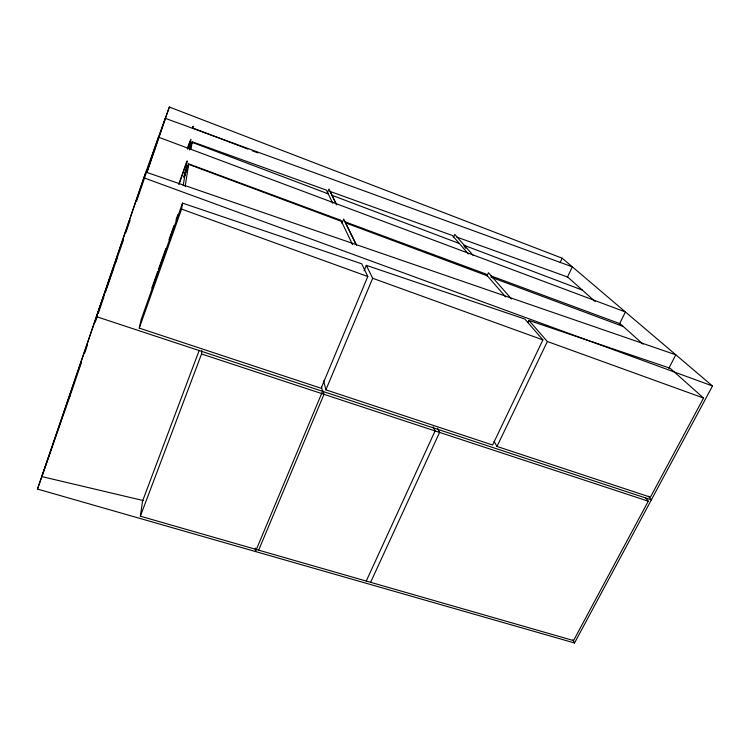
<?xml version="1.0" encoding="UTF-8"?>
<svg xmlns="http://www.w3.org/2000/svg" width="750" height="750" viewBox="0 0 750 750"><rect width="100%" height="100%" fill="white"/><g stroke="black" fill="none" stroke-linecap="round" stroke-linejoin="round"><path stroke-width="1.12" d="M645.403 497.616L648.272 501.188L573.544 640.584L140.363 516.197L201.553 353.981L201.713 350.597M140.363 516.197L142.537 501.159L199.209 350.334M139.256 328.106L181.584 209.091L182.522 203.119L361.725 263.803L367.8 276.506L321.122 388.266L139.256 328.106L141.159 319.603L182.522 203.119M185.128 186.647L188.719 163.903L340.903 220.294L352.538 244.594M190.978 149.616L192.216 141.778L326.475 190.144L332.756 203.259M183.159 185.691L187.303 160.978L179.194 184.012M189.291 149.109L190.959 139.191L187.491 149.062M192.759 128.466L193.144 126.169L192.375 128.372M37.5 489.066L143.831 177.787L169.359 107.025L562.181 258.206L712.5 385.978L574.528 642.975L37.5 489.066L70.303 395.156M69.816 396.553L81.562 362.194M84.591 353.325L87.244 345.562M95.203 322.284L97.097 316.744M98.241 313.416L103.922 296.784M105.816 291.244L117.562 256.884M125.897 232.491L130.069 220.303M136.509 201.459L158.484 137.166L625.416 311.962L619.191 324.544M146.766 172.481L165.281 118.341L572.334 266.831L567.309 277.378M147.094 172.144L169.359 107.025M187.35 148.669L190.05 140.963M113.475 268.294L96.403 316.631L651.366 499.856L648.422 496.238M115.416 262.8L123.563 239.728M189.384 148.987L191.691 142.406M189.497 149.512L192.216 141.778M189.431 150L192.131 142.341L328.266 193.884M178.734 184.294L186.853 161.231M184.941 172.856L186.113 169.537M183.984 176.241L186.319 169.631M184.069 177.084L188.719 163.903M183.994 177.544L188.653 164.353L341.409 221.353M151.809 288.075L157.65 271.613M158.428 269.419L165.834 248.569M168.947 239.794L174.009 225.525M175.959 220.041L177.909 214.556M327.225 193.331L328.941 189L336.488 204.328M341.972 223.369L343.716 219.028L356.634 245.278M364.097 270.741L366.328 265.359L524.812 319.031L542.897 339.891L492.619 444.994L325.884 389.841L323.625 380.841M258.656 550.172L324 394.331L323.175 390.928M325.884 389.841L372.675 278.269L366.328 265.359M453.347 237.6L454.744 234.403L473.016 255.188M487.013 275.934L488.447 272.738L511.519 298.978M366.253 581.062L435.084 430.941L433.153 426.778M370.613 582.319L439.584 432.422L437.597 428.212M527.916 322.519L528.9 320.409L670.059 368.212L703.566 398.053L650.419 497.194L496.997 446.447L494.1 441.431M560.184 262.434L562.181 258.206M496.997 446.447L547.359 341.512L528.9 320.409M668.822 368.306L675.825 354.806L145.884 172.106L41.85 476.597L143.306 500.569M201.553 353.981L648.272 501.188M456.713 237.056L567.694 277.041L595.144 301.491M181.584 209.091L367.8 276.506M372.675 278.269L542.897 339.891M547.359 341.512L703.566 398.053M143.831 177.787L712.5 385.978M490.547 275.738L620.147 323.756L643.031 344.137M345.441 222.853L487.341 275.803M491.091 277.2L623.231 326.503M331.875 195.244L459.337 243.506M463.809 245.203L582.319 290.072M194.297 128.606L247.866 149.072M252.234 150.741L257.709 152.831M464.25 246.534L465.778 248.278M468.394 253.95L452.409 235.509L329.991 191.409L336.591 204.844M505.697 296.981L485.738 273.956L344.916 221.775L356.091 244.528M572.897 639.862L574.528 642.975M321.478 386.812L322.566 391.303L255.497 551.541L255.291 548.091"/></g></svg>
